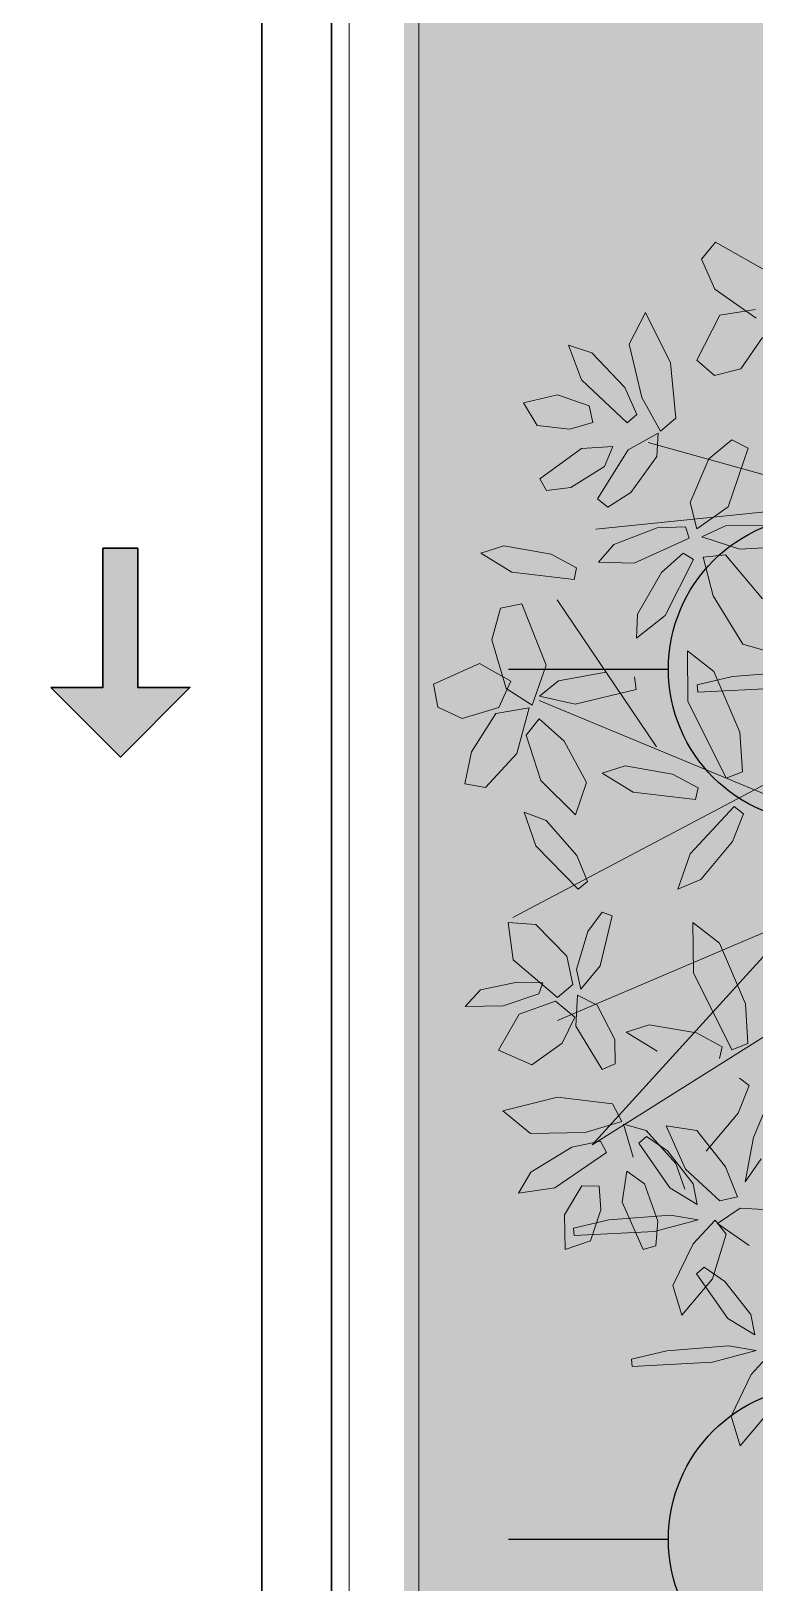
# Model space of a CAD drawing. Header units: metres. Extents: x 349703 to 349913, y 9282546 to 9282694.
# Drawn here: x 349745.074 to 349746.114, y 9282627.502 to 9282629.731 of the extents above; entities that cross this region are included whole.
import ezdxf

# ---------------------------------------------------------------- set-up
doc = ezdxf.new("R2010")
doc.units = ezdxf.units.M
doc.header["$LTSCALE"] = 0.25
for name, color, linetype, lineweight in [('.', 7, 'Continuous', 0), ('0_ CUNETAS', 160, 'Continuous', 5), ('AREA-VERDE', 3, 'CONTINUOUS', 9), ('ARQ-FONDO', 253, 'CONTINUOUS', 9), ('CUNETAS-RED', 5, 'CONTINUOUS', 18), ('LLORAD-SIMB', 1, 'CONTINUOUS', 25), ('LLORAD-TRAMO', 1, 'CONTINUOUS', 70)]:
    doc.layers.add(name, color=color, linetype=linetype, lineweight=lineweight)

# ---------------------------------------------------------------- blocks, each defined once
blk = doc.blocks.new('WAKDOQ')
at = {"layer": 'AREA-VERDE', "lineweight": 0, "true_color": 0xc4e4b2, "transparency": 33554687}
h = blk.add_hatch(color=3, dxfattribs=at)
h.dxf.hatch_style = 1
h.paths.add_polyline_path([(349597.5175, 9282630.6762), (349595.3826, 9282630.6762), (349595.3826, 9282627.0063), (349597.5175, 9282627.0063)])
at = {"layer": 'ARQ-FONDO'}
for points in [[(349595.2826, 9282647.2826), (349597.6175, 9282647.2826), (349597.6175, 9282598.1901), (349595.2826, 9282598.1901)], [(349595.3826, 9282630.6762), (349597.5175, 9282630.6762), (349597.5175, 9282627.0063), (349595.3826, 9282627.0063)]]:
    blk.add_lwpolyline(points, close=True, dxfattribs=at)
blk = doc.blocks.new('ARR2')
at = {"layer": 'ARQ-FONDO', "lineweight": 5}
for p, q in [((2739.8586, 1215.4962), (2739.8296, 1215.4607)), ((2739.9781, 1215.4281), (2739.8586, 1215.4962)), ((2739.8296, 1215.4607), (2739.8571, 1215.3984)), ((2739.8571, 1215.3984), (2739.9431, 1215.3383)), ((2739.9413, 1215.356), (2739.8676, 1215.3444)), ((2739.7133, 1215.35), (2739.6795, 1215.2841)), ((2739.7653, 1215.2453), (2739.7133, 1215.35)), ((2739.8676, 1215.3444), (2739.8196, 1215.2508)), ((2739.9112, 1215.2329), (2739.9561, 1215.2983)), ((2739.5532, 1215.2819), (2739.5802, 1215.2105)), ((2739.6016, 1215.2664), (2739.5532, 1215.2819)), ((2739.6704, 1215.1939), (2739.6016, 1215.2664)), ((2739.6795, 1215.2841), (2739.7057, 1215.1732)), ((2739.7758, 1215.1308), (2739.7653, 1215.2453)), ((2739.8196, 1215.2508), (2739.8566, 1215.2193)), ((2739.8566, 1215.2193), (2739.9112, 1215.2329)), ((2739.5802, 1215.2105), (2739.675, 1215.1212)), ((2739.6949, 1215.1385), (2739.6704, 1215.1939)), ((2739.53, 1215.179), (2739.4596, 1215.1626)), ((2739.4596, 1215.1626), (2739.4881, 1215.1152)), ((2739.5959, 1215.1565), (2739.53, 1215.179)), ((2739.7057, 1215.1732), (2739.7441, 1215.1036)), ((2739.6034, 1215.1216), (2739.5959, 1215.1565)), ((2739.675, 1215.1212), (2739.6949, 1215.1385)), ((2739.7441, 1215.1036), (2739.7758, 1215.1308)), ((2739.4881, 1215.1152), (2739.5557, 1215.1074)), ((2739.5557, 1215.1074), (2739.6034, 1215.1216)), ((2739.7396, 1215.0992), (2739.6768, 1215.065)), ((2739.7365, 1215.0507), (2739.7396, 1215.0992)), ((2739.5805, 1215.0678), (2739.4939, 1215.0044)), ((2739.6455, 1215.0719), (2739.5805, 1215.0678)), ((2739.6768, 1215.065), (2739.6133, 1214.9633)), ((2739.6277, 1215.0303), (2739.6455, 1215.0719)), ((2740.9134, 1214.7457), (2739.7186, 1215.0803)), ((2739.8927, 1215.0854), (2739.8445, 1215.0461)), ((2739.885, 1214.9464), (2739.9262, 1215.0684)), ((2739.9262, 1215.0684), (2739.8927, 1215.0854)), ((2739.6829, 1214.976), (2739.7365, 1215.0507)), ((2739.8445, 1215.0461), (2739.8056, 1214.9557)), ((2739.4939, 1215.0044), (2739.5073, 1214.9801)), ((2739.558, 1214.9867), (2739.6277, 1215.0303)), ((2739.5073, 1214.9801), (2739.558, 1214.9867)), ((2739.6351, 1214.946), (2739.6829, 1214.976)), ((2740.1478, 1214.9555), (2739.6101, 1214.8999)), ((2739.6133, 1214.9633), (2739.6351, 1214.946)), ((2739.8056, 1214.9557), (2739.8197, 1214.9006)), ((2739.8197, 1214.9006), (2739.885, 1214.9464)), ((2739.7376, 1214.9031), (2739.6474, 1214.8683)), ((2739.7961, 1214.9051), (2739.7376, 1214.9031)), ((2739.804, 1214.8814), (2739.7961, 1214.9051)), ((2739.879, 1214.9068), (2739.8301, 1214.8844)), ((2739.9901, 1214.9079), (2739.879, 1214.9068)), ((2739.6893, 1214.8297), (2739.804, 1214.8814)), ((2739.8301, 1214.8844), (2739.9091, 1214.8588)), ((2739.4186, 1214.8655), (2739.3709, 1214.8502)), ((2739.3709, 1214.8502), (2739.4356, 1214.8106)), ((2739.5171, 1214.8484), (2739.4186, 1214.8655)), ((2739.5701, 1214.8197), (2739.5171, 1214.8484)), ((2739.6474, 1214.8683), (2739.6156, 1214.8313)), ((2739.7915, 1214.8504), (2739.7464, 1214.8104)), ((2739.8126, 1214.837), (2739.7915, 1214.8504)), ((2739.833, 1214.842), (2739.8791, 1214.847)), ((2739.8538, 1214.7616), (2739.833, 1214.842)), ((2739.8791, 1214.847), (2739.9563, 1214.7558)), ((2739.9091, 1214.8588), (2740.0534, 1214.8668)), ((2739.4356, 1214.8106), (2739.5648, 1214.7953)), ((2739.5648, 1214.7953), (2739.5701, 1214.8197)), ((2739.6156, 1214.8313), (2739.6893, 1214.8297)), ((2739.7464, 1214.8104), (2739.6966, 1214.7238)), ((2739.754, 1214.7209), (2739.8126, 1214.837)), ((2739.4565, 1214.7454), (2739.4116, 1214.7359)), ((2739.5069, 1214.6174), (2739.4565, 1214.7454)), ((2739.7357, 1214.4481), (2739.5297, 1214.7537)), ((2739.9155, 1214.661), (2739.8538, 1214.7616)), ((2739.4116, 1214.7359), (2739.3941, 1214.6702)), ((2739.6966, 1214.7238), (2739.6946, 1214.6737)), ((2739.6946, 1214.6737), (2739.754, 1214.7209)), ((2739.3941, 1214.6702), (2739.4234, 1214.5694)), ((2739.8002, 1214.6476), (2739.8013, 1214.543)), ((2739.8551, 1214.6047), (2739.8002, 1214.6476)), ((2739.9924, 1214.6394), (2739.9155, 1214.661)), ((2739.3684, 1214.6215), (2739.2724, 1214.5786)), ((2739.4331, 1214.5843), (2739.3684, 1214.6215)), ((2739.4777, 1214.5345), (2739.5069, 1214.6174)), ((2739.4085, 1214.5301), (2739.4331, 1214.5843)), ((2739.5323, 1214.5855), (2739.4928, 1214.5535)), ((2739.6307, 1214.6032), (2739.5323, 1214.5855)), ((2739.6939, 1214.5672), (2739.6904, 1214.5933)), ((2739.8203, 1214.5771), (2739.8937, 1214.5944)), ((2739.9093, 1214.4789), (2739.8551, 1214.6047)), ((2739.8937, 1214.5944), (2740.0221, 1214.604)), ((2739.2724, 1214.5786), (2739.2815, 1214.5308)), ((2739.4234, 1214.5694), (2739.4777, 1214.5345)), ((2739.4928, 1214.5535), (2739.5673, 1214.5369)), ((2739.5673, 1214.5369), (2739.6939, 1214.5672)), ((2739.8217, 1214.5619), (2739.8203, 1214.5771)), ((2739.9888, 1214.5701), (2739.8217, 1214.5619)), ((2739.2815, 1214.5308), (2739.3325, 1214.5073)), ((2739.3325, 1214.5073), (2739.4085, 1214.5301)), ((2739.4023, 1214.5175), (2739.352, 1214.4375)), ((2739.4714, 1214.5293), (2739.4023, 1214.5175)), ((2739.4456, 1214.434), (2739.4714, 1214.5293)), ((2740.2945, 1214.2111), (2739.492, 1214.5443)), ((2739.8013, 1214.543), (2739.8809, 1214.3833)), ((2739.4925, 1214.506), (2739.4649, 1214.4724)), ((2739.5442, 1214.4597), (2739.4925, 1214.506)), ((2739.4649, 1214.4724), (2739.4959, 1214.3786)), ((2739.5906, 1214.3743), (2739.5442, 1214.4597)), ((2739.9147, 1214.3961), (2739.9093, 1214.4789)), ((2739.352, 1214.4375), (2739.338, 1214.3714)), ((2739.3805, 1214.3634), (2739.4456, 1214.434)), ((2739.6708, 1214.4087), (2739.6231, 1214.3935)), ((2739.6231, 1214.3935), (2739.6878, 1214.3539)), ((2739.7693, 1214.3916), (2739.6708, 1214.4087)), ((2739.8223, 1214.3629), (2739.7693, 1214.3916)), ((2739.8809, 1214.3833), (2739.9147, 1214.3961)), ((2739.338, 1214.3714), (2739.3805, 1214.3634)), ((2739.9655, 1214.3726), (2739.4378, 1214.0937)), ((2739.4959, 1214.3786), (2739.5677, 1214.307)), ((2739.5677, 1214.307), (2739.5906, 1214.3743)), ((2739.817, 1214.3385), (2739.8223, 1214.3629)), ((2739.6878, 1214.3539), (2739.817, 1214.3385)), ((2739.8059, 1214.2262), (2739.8972, 1214.3245)), ((2739.8972, 1214.3245), (2739.917, 1214.3092)), ((2739.4613, 1214.3126), (2739.4851, 1214.2428)), ((2739.5071, 1214.2954), (2739.4613, 1214.3126)), ((2739.5706, 1214.2225), (2739.5071, 1214.2954)), ((2739.917, 1214.3092), (2739.8939, 1214.2517)), ((2739.4851, 1214.2428), (2739.573, 1214.1527)), ((2739.6024, 1213.6218), (2740.5631, 1214.2272)), ((2739.8939, 1214.2517), (2739.8278, 1214.1726)), ((2740.275, 1214.1978), (2739.5306, 1213.8801)), ((2739.5925, 1214.1683), (2739.5706, 1214.2225)), ((2739.7806, 1214.1524), (2739.8059, 1214.2262)), ((2739.573, 1214.1527), (2739.5925, 1214.1683)), ((2739.8278, 1214.1726), (2739.7806, 1214.1524)), ((2739.6232, 1214.1048), (2739.5933, 1214.0649)), ((2739.6192, 1213.9933), (2739.6442, 1214.0974)), ((2739.6442, 1214.0974), (2739.6232, 1214.1048)), ((2739.4275, 1214.0832), (2739.4379, 1214.006)), ((2739.4852, 1214.0795), (2739.4275, 1214.0832)), ((2739.5495, 1214.0136), (2739.4852, 1214.0795)), ((2739.8116, 1214.0835), (2739.8126, 1213.9789)), ((2739.8665, 1214.0407), (2739.8116, 1214.0835)), ((2739.5933, 1214.0649), (2739.5695, 1213.9862)), ((2739.9988, 1214.0577), (2739.6024, 1213.6218)), ((2739.9206, 1213.9149), (2739.8665, 1214.0407)), ((2739.4379, 1214.006), (2739.5303, 1213.928)), ((2739.5623, 1213.9548), (2739.5495, 1214.0136)), ((2739.5695, 1213.9862), (2739.5786, 1213.9451)), ((2739.5786, 1213.9451), (2739.6192, 1213.9933)), ((2739.8126, 1213.9789), (2739.8923, 1213.8193)), ((2739.3382, 1213.9093), (2739.3704, 1213.9437)), ((2739.3704, 1213.9437), (2739.4465, 1213.9596)), ((2739.4465, 1213.9596), (2739.5001, 1213.9584)), ((2739.5001, 1213.9584), (2739.4916, 1213.9352)), ((2739.5303, 1213.928), (2739.5623, 1213.9548)), ((2739.4174, 1213.9104), (2739.3382, 1213.9093)), ((2739.4916, 1213.9352), (2739.4174, 1213.9104)), ((2739.5265, 1213.9202), (2739.4505, 1213.8928)), ((2739.5661, 1213.887), (2739.5265, 1213.9202)), ((2739.5716, 1213.9325), (2739.5681, 1213.8679)), ((2739.6124, 1213.9121), (2739.5716, 1213.9325)), ((2739.6492, 1213.8404), (2739.6124, 1213.9121)), ((2739.926, 1213.8321), (2739.9206, 1213.9149)), ((2739.4505, 1213.8928), (2739.4079, 1213.8186)), ((2739.5402, 1213.8332), (2739.5661, 1213.887)), ((2739.5681, 1213.8679), (2739.6233, 1213.778)), ((2739.65, 1213.7897), (2739.6492, 1213.8404)), ((2739.7206, 1213.8712), (2739.6729, 1213.856)), ((2739.6729, 1213.856), (2739.7376, 1213.8164)), ((2739.8191, 1213.8541), (2739.7206, 1213.8712)), ((2739.8721, 1213.8254), (2739.8191, 1213.8541)), ((2739.4079, 1213.8186), (2739.4768, 1213.7881)), ((2739.4768, 1213.7881), (2739.5402, 1213.8332)), ((2739.8668, 1213.801), (2739.8721, 1213.8254)), ((2739.8923, 1213.8193), (2739.926, 1213.8321)), ((2739.6233, 1213.778), (2739.65, 1213.7897)), ((2739.9372, 1213.6373), (2740.0016, 1213.7916)), ((2739.9284, 1213.7452), (2739.9053, 1213.6876)), ((2739.9086, 1213.7605), (2739.9284, 1213.7452)), ((2739.5303, 1213.7208), (2739.4169, 1213.6922)), ((2739.6444, 1213.7067), (2739.5303, 1213.7208)), ((2739.4169, 1213.6922), (2739.4742, 1213.6452)), ((2739.6642, 1213.67), (2739.6444, 1213.7067)), ((2739.9053, 1213.6876), (2739.8391, 1213.6086)), ((2739.4742, 1213.6452), (2739.588, 1213.6472)), ((2739.588, 1213.6472), (2739.6642, 1213.67)), ((2739.6676, 1213.6646), (2739.6876, 1213.596)), ((2739.7143, 1213.6513), (2739.6676, 1213.6646)), ((2739.7759, 1213.583), (2739.7143, 1213.6513)), ((2739.7558, 1213.6611), (2739.8198, 1213.6513)), ((2739.7965, 1213.571), (2739.7558, 1213.6611)), ((2739.8198, 1213.6513), (2739.8795, 1213.5763)), ((2739.5604, 1213.6171), (2739.4749, 1213.5653)), ((2739.6197, 1213.6293), (2739.5604, 1213.6171)), ((2739.6323, 1213.6062), (2739.6197, 1213.6293)), ((2739.6994, 1213.6256), (2739.7153, 1213.639)), ((2739.764, 1213.5325), (2739.6994, 1213.6256)), ((2739.7153, 1213.639), (2739.7585, 1213.6094)), ((2739.9198, 1213.5452), (2739.9372, 1213.6373)), ((2739.525, 1213.5325), (2739.6323, 1213.6062)), ((2739.7585, 1213.6094), (2739.8118, 1213.5405)), ((2739.7951, 1213.53), (2739.7759, 1213.583)), ((2739.9534, 1213.5926), (2739.9198, 1213.5452)), ((2739.4749, 1213.5653), (2739.4495, 1213.5213)), ((2739.6743, 1213.5669), (2739.6645, 1213.5025)), ((2739.7111, 1213.5406), (2739.6743, 1213.5669)), ((2739.8677, 1213.5052), (2739.7965, 1213.571)), ((2739.8795, 1213.5763), (2739.9042, 1213.5137)), ((2739.4495, 1213.5213), (2739.525, 1213.5325)), ((2739.581, 1213.5364), (2739.5451, 1213.4767)), ((2739.6168, 1213.5363), (2739.581, 1213.5364)), ((2739.6206, 1213.4867), (2739.6168, 1213.5363)), ((2739.739, 1213.4633), (2739.7111, 1213.5406)), ((2739.8201, 1213.4982), (2739.764, 1213.5325)), ((2739.8118, 1213.5405), (2739.8201, 1213.4982)), ((2739.5986, 1213.4223), (2739.6206, 1213.4867)), ((2739.6645, 1213.5025), (2739.708, 1213.4044)), ((2739.9099, 1213.4904), (2739.863, 1213.4583)), ((2739.9042, 1213.5137), (2739.8677, 1213.5052)), ((2740.0082, 1213.4848), (2739.9099, 1213.4904)), ((2739.5451, 1213.4767), (2739.5461, 1213.4045)), ((2739.5634, 1213.4488), (2739.6368, 1213.4661)), ((2739.6368, 1213.4661), (2739.7653, 1213.4757)), ((2739.8225, 1213.4658), (2739.7319, 1213.4419)), ((2739.7347, 1213.4124), (2739.739, 1213.4633)), ((2739.7653, 1213.4757), (2739.8225, 1213.4658)), ((2739.8118, 1213.416), (2739.8577, 1213.4653)), ((2739.8577, 1213.4653), (2739.881, 1213.436)), ((2739.863, 1213.4583), (2739.9284, 1213.4126)), ((2739.5461, 1213.4045), (2739.5986, 1213.4223)), ((2739.5649, 1213.4336), (2739.5634, 1213.4488)), ((2739.7319, 1213.4419), (2739.5649, 1213.4336)), ((2739.881, 1213.436), (2739.8523, 1213.3434)), ((2739.708, 1213.4044), (2739.7347, 1213.4124)), ((2739.7698, 1213.3299), (2739.8118, 1213.416)), ((2739.819, 1213.354), (2739.8349, 1213.3675)), ((2739.8349, 1213.3675), (2739.8782, 1213.3381)), ((2739.7884, 1213.2679), (2739.7698, 1213.3299)), ((2739.8523, 1213.3434), (2739.7884, 1213.2679)), ((2739.8841, 1213.2612), (2739.819, 1213.354)), ((2739.8782, 1213.3381), (2739.9319, 1213.2695)), ((2739.9404, 1213.2271), (2739.8841, 1213.2612)), ((2739.9319, 1213.2695), (2739.9404, 1213.2271)), ((2739.7572, 1213.1941), (2739.8857, 1213.2044)), ((2739.8857, 1213.2044), (2739.9429, 1213.1948)), ((2739.684, 1213.1765), (2739.7572, 1213.1941)), ((2739.6855, 1213.1613), (2739.684, 1213.1765)), ((2739.8525, 1213.1704), (2739.6855, 1213.1613)), ((2739.9429, 1213.1948), (2739.8525, 1213.1704)), ((2739.9325, 1213.1449), (2739.9781, 1213.1945)), ((2739.891, 1213.0586), (2739.9325, 1213.1449)), ((2739.9734, 1213.0725), (2739.9099, 1212.9967)), ((2739.9099, 1212.9967), (2739.891, 1213.0586))]:
    blk.add_line(p, q, dxfattribs=at)
blk = doc.blocks.new('*U2188')
at = {"layer": '.', "lineweight": 30}
h = blk.add_hatch(color=1, dxfattribs=at)
h.dxf.hatch_style = 1
h.paths.add_polyline_path([(-0.025, -0.05), (-0.1, -0.05), (0, -0.15), (0.1, -0.05), (0.025, -0.05), (0.025, 0.15), (-0.025, 0.15)])
at = {"layer": '0_ CUNETAS', "color": 1, "lineweight": 30}
blk.add_lwpolyline([(-0.1, -0.05), (-0.025, -0.05), (-0.025, 0.15), (0.025, 0.15), (0.025, -0.05), (0.1, -0.05), (0, -0.15)], close=True, dxfattribs=at)
blk = doc.blocks.new('*U2186')
at = {"layer": '0_ CUNETAS', "color": 0, "linetype": 'ByBlock', "lineweight": -2, "transparency": 16777216}
blk.add_blockref('*U2188', (0, 58.5), dxfattribs=at)
blk = doc.blocks.new('drenaje')
at = {"layer": 'CUNETAS-RED', "lineweight": 30}
for p, q in [((27.35, -33.1856), (27.35, -56.8363)), ((27.25, -33.9042), (27.25, -56.8363))]:
    blk.add_line(p, q, dxfattribs=at)
at = {"layer": 'CUNETAS-RED', "lineweight": 30, "flags": 128}
blk.add_lwpolyline([(26.85, -18.9818), (27.25, -18.9818), (27.25, -77.0477), (26.85, -77.0477), (26.85, -18.9818)], dxfattribs=at)
at = {"layer": 'CUNETAS-RED', "lineweight": 0}
blk.add_blockref('*U2186', (27.0465, -105.1993), dxfattribs=at)

msp = doc.modelspace()

# ---------------------------------------------------------------- linework, layer by layer
at = {"layer": 'LLORAD-SIMB'}
for p, q in [((349745.76, 9282628.815), (349745.99, 9282628.815)), ((349745.76, 9282627.565), (349745.99, 9282627.565))]:
    msp.add_line(p, q, dxfattribs=at)
for centre in [(349746.21, 9282628.815), (349746.21, 9282627.565)]:
    msp.add_circle(centre, 0.22, dxfattribs=at)
at = {"layer": 'LLORAD-TRAMO', "const_width": 0.3}
msp.add_lwpolyline([(349745.76, 9282630.69), (349745.76, 9282630.44), (349745.76, 9282630.19), (349745.76, 9282629.94), (349745.76, 9282629.69), (349745.76, 9282629.44), (349745.76, 9282629.19), (349745.76, 9282628.94), (349745.76, 9282628.69), (349745.76, 9282628.44), (349745.76, 9282628.19), (349745.76, 9282627.94), (349745.76, 9282627.69), (349745.76, 9282627.44), (349745.76, 9282627.19), (349745.76, 9282626.94)], dxfattribs=at)

# ---------------------------------------------------------------- block references
at = {"layer": 'ARQ-FONDO'}
msp.add_blockref('WAKDOQ', (150.2487, 0), dxfattribs=at)
at = {"layer": 'ARQ-FONDO', "xscale": 0.6917913537138002, "yscale": 0.6917913537138002, "zscale": 0.6917913537138002}
msp.add_blockref('ARR2', (347850.6472, 9281788.5585), dxfattribs=at)
at = {"layer": 'CUNETAS-RED', "lineweight": 30}
msp.add_blockref('drenaje', (349718.1559, 9282675.5378), dxfattribs=at)

doc.saveas('drawing.dxf')
